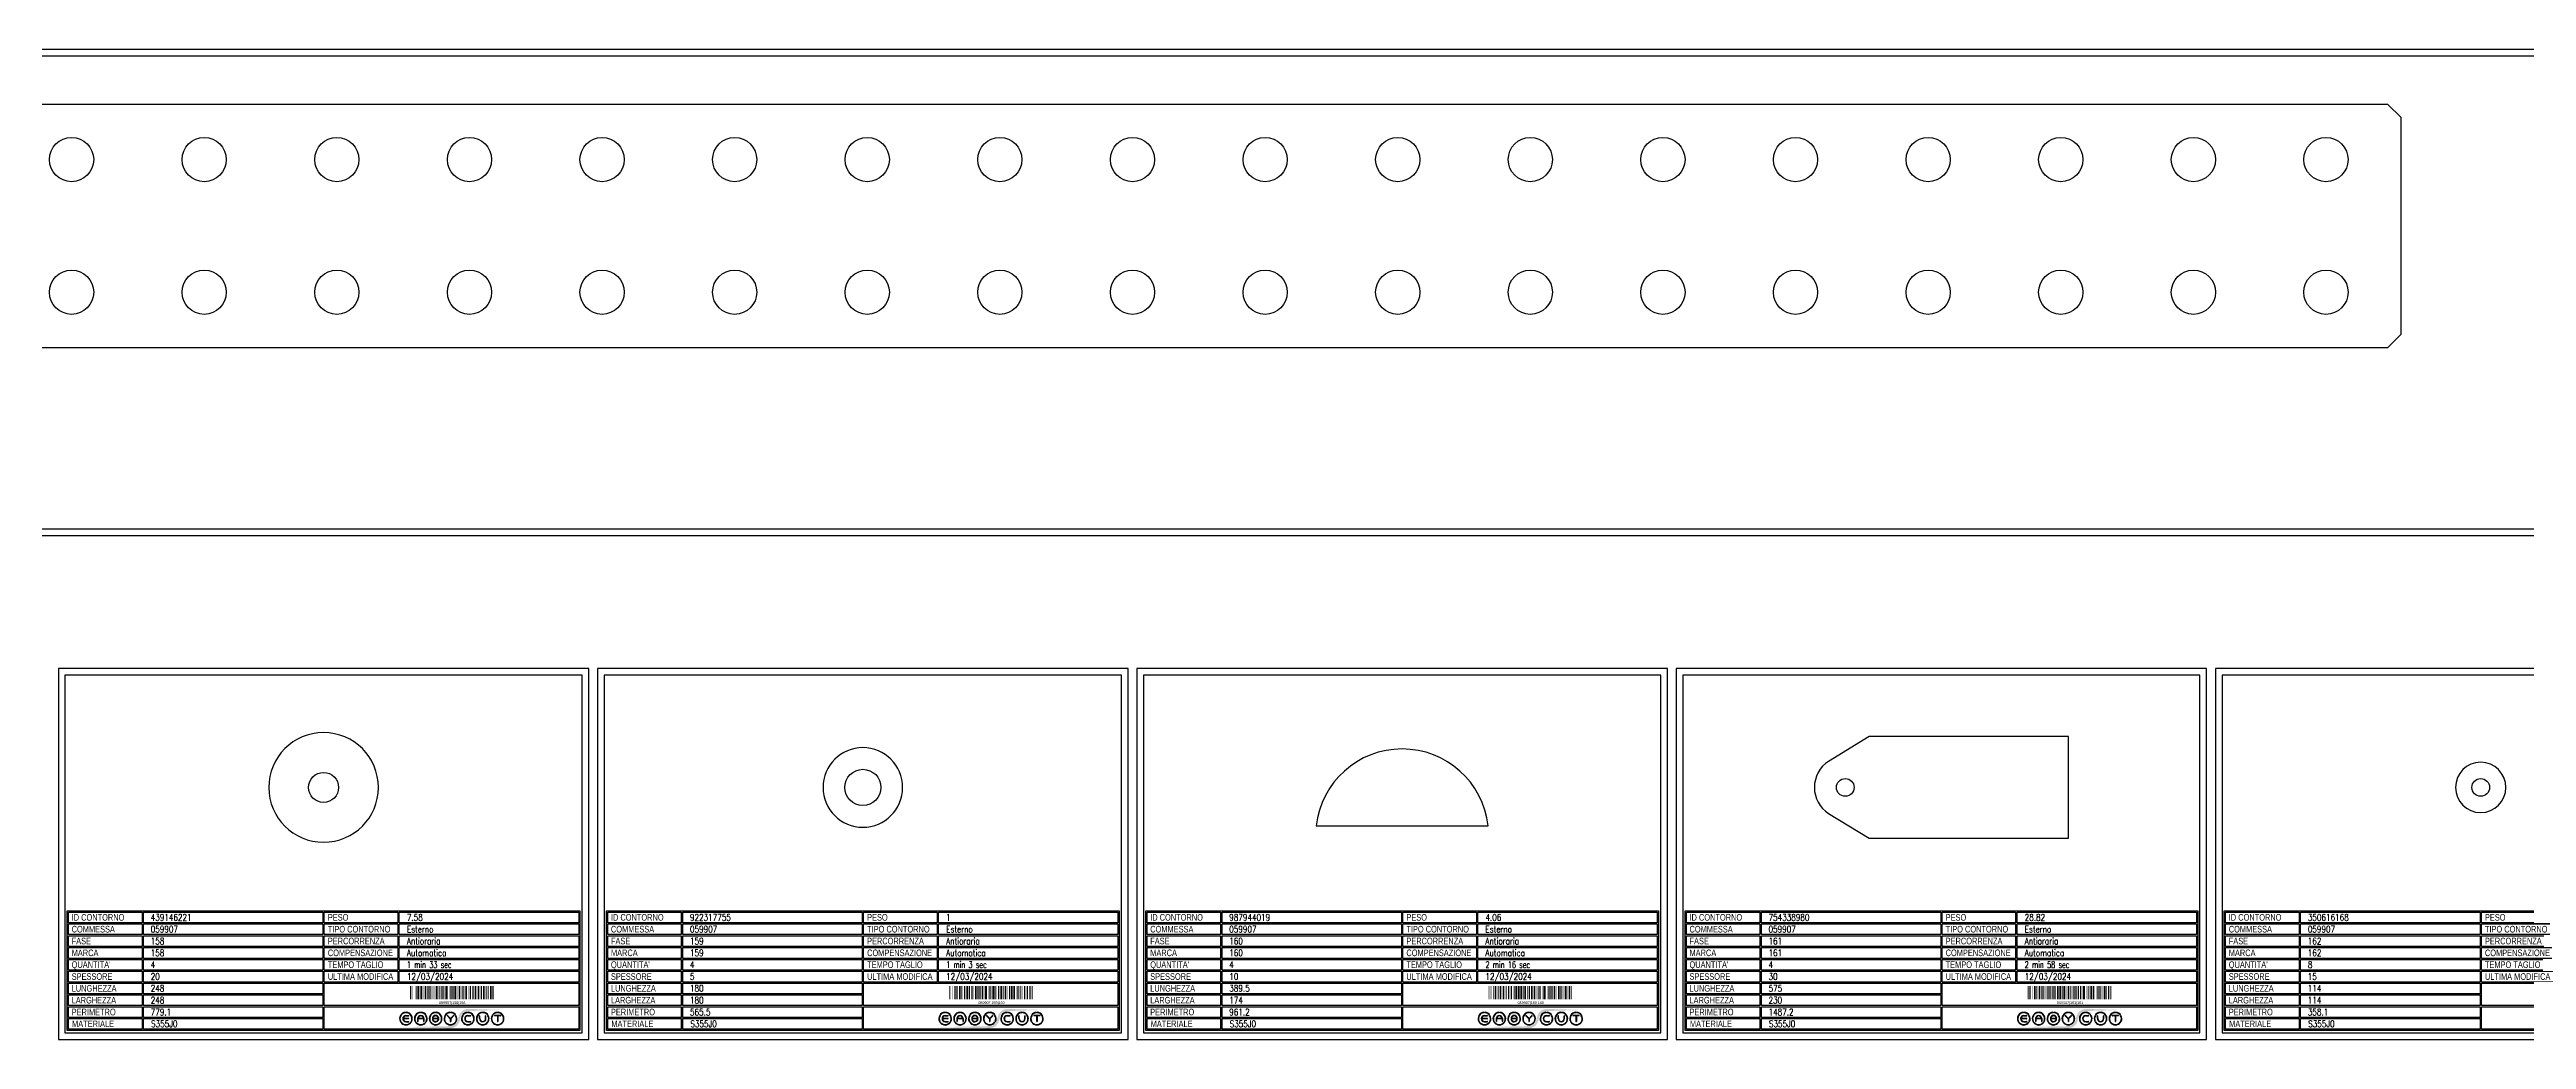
# Model space of a CAD drawing. Header units: millimetres. Extents: x 28039 to 145264, y 9873 to 40131.
# Drawn here: x 34119 to 39722, y 24993 to 27232 of the extents above; entities that cross this region are included whole.
import ezdxf
from ezdxf.enums import TextEntityAlignment as Align

# ---------------------------------------------------------------- set-up
doc = ezdxf.new("R2010")
doc.units = ezdxf.units.MM
doc.styles.add('EasyCutStyle', font='romans.shx', dxfattribs={"width": 0.8})
doc.styles.add('EasyCutStyle1', font='arial.ttf', dxfattribs={"width": 0.8})

# ---------------------------------------------------------------- blocks, each defined once
blk = doc.blocks.new('*U4')
at = {"color": 5}
blk.add_lwpolyline([(0, 0), (1200, 0), (1200, 839), (0, 839)], close=True, dxfattribs=at)
at = {"color": 7}
blk.add_lwpolyline([(15, 15), (1185, 15), (1185, 824), (15, 824)], close=True, dxfattribs=at)
at = {"color": 253}
blk.add_lwpolyline([(20, 291), (1180, 291), (1180, 20), (20, 20)], close=True, dxfattribs=at)
at = {"color": 2}
for points in [[(23, 288.1), (189.3, 288.1), (189.3, 263.7), (23, 263.7)], [(23, 288.1), (189.3, 288.1), (189.3, 263.7), (23, 263.7)], [(601.5, 288.1), (767.9, 288.1), (767.9, 263.7), (601.5, 263.7)], [(23, 261.4), (189.3, 261.4), (189.3, 237), (23, 237)], [(23, 234.6), (189.3, 234.6), (189.3, 210.2), (23, 210.2)], [(601.5, 261.4), (767.9, 261.4), (767.9, 237), (601.5, 237)], [(601.5, 234.6), (767.9, 234.6), (767.9, 210.2), (601.5, 210.2)], [(23, 207.9), (189.3, 207.9), (189.3, 183.4), (23, 183.4)], [(23, 181.1), (189.3, 181.1), (189.3, 156.7), (23, 156.7)], [(601.5, 207.9), (767.9, 207.9), (767.9, 183.4), (601.5, 183.4)], [(601.5, 181.1), (767.9, 181.1), (767.9, 156.7), (601.5, 156.7)], [(23, 154.3), (189.3, 154.3), (189.3, 129.9), (23, 129.9)], [(23, 127.6), (189.3, 127.6), (189.3, 103.1), (23, 103.1)], [(601.5, 154.3), (767.9, 154.3), (767.9, 129.9), (601.5, 129.9)], [(23, 100.8), (189.3, 100.8), (189.3, 76.4), (23, 76.4)], [(23, 74), (189.3, 74), (189.3, 49.6), (23, 49.6)], [(23, 47.3), (189.3, 47.3), (189.3, 22.9), (23, 22.9)]]:
    blk.add_lwpolyline(points, close=True, dxfattribs=at)
at = {"color": 1}
for points in [[(192.7, 288.1), (598.5, 288.1), (598.5, 263.7), (192.7, 263.7)], [(771.3, 288.1), (1177.2, 288.1), (1177.2, 263.7), (771.3, 263.7)], [(192.7, 261.4), (598.5, 261.4), (598.5, 237), (192.7, 237)], [(192.7, 234.6), (598.5, 234.6), (598.5, 210.2), (192.7, 210.2)], [(771.3, 261.4), (1177.2, 261.4), (1177.2, 237), (771.3, 237)], [(771.3, 234.6), (1177.2, 234.6), (1177.2, 210.2), (771.3, 210.2)], [(192.7, 207.9), (598.5, 207.9), (598.5, 183.4), (192.7, 183.4)], [(192.7, 181.1), (598.5, 181.1), (598.5, 156.7), (192.7, 156.7)], [(771.3, 207.9), (1177.2, 207.9), (1177.2, 183.4), (771.3, 183.4)], [(771.3, 181.1), (1177.2, 181.1), (1177.2, 156.7), (771.3, 156.7)], [(192.7, 154.3), (598.5, 154.3), (598.5, 129.9), (192.7, 129.9)], [(192.7, 127.6), (598.5, 127.6), (598.5, 103.1), (192.7, 103.1)], [(601.5, 127.6), (1177.2, 127.6), (1177.2, 76.4), (601.5, 76.4)], [(771.3, 154.3), (1177.2, 154.3), (1177.2, 129.9), (771.3, 129.9)], [(192.7, 100.8), (598.5, 100.8), (598.5, 76.4), (192.7, 76.4)], [(192.7, 74), (598.5, 74), (598.5, 49.6), (192.7, 49.6)], [(601.5, 74), (1177.2, 74), (1177.2, 22.9), (601.5, 22.9)], [(192.7, 47.3), (598.5, 47.3), (598.5, 22.9), (192.7, 22.9)]]:
    blk.add_lwpolyline(points, close=True, dxfattribs=at)
at = {"color": 161, "style": 'EasyCutStyle1', "width": 0.8}
for s, p in [('ID CONTORNO', (30.1, 268.6)), ('PESO', (609.6, 268.6)), ('COMMESSA', (30.1, 241.9)), ('FASE', (30.1, 215.1)), ('TIPO CONTORNO', (609.6, 241.9)), ('PERCORRENZA', (609.6, 215.1)), ("QUANTITA'", (30.1, 161.6)), ('MARCA', (30.1, 188.4)), ('TEMPO TAGLIO', (609.6, 161.6)), ('COMPENSAZIONE', (609.6, 188.4)), ('SPESSORE', (30.1, 134.8)), ('LUNGHEZZA', (30.1, 108.1)), ('ULTIMA MODIFICA', (609.6, 134.8)), ('LARGHEZZA', (30.1, 81.3)), ('PERIMETRO', (30.1, 54.5)), ('MATERIALE', (31, 27.8))]:
    blk.add_text(s, height=15, dxfattribs=at).set_placement(p)
at = {"style": 'EasyCutStyle'}
for tag, p, width in [('IDSHAPE', (208.9, 268.6), 0.8), ('WEIGTHSHAPE', (788.4, 268.6), 0.8), ('ORDERSHAPE', (208.9, 241.9), 0.8), ('PHASESHAPE', (208.9, 215.1), 0.8), ('TYPESHAPE', (788.4, 241.9), 0.8), ('JOUSHAPE', (788.4, 215.1), 0.8), ('QTASHAPE', (208.9, 161.6), 0.8), ('MKSHAPE', (208.9, 188.4), 0.8), ('TIMECUTSHAPE', (788.4, 161.6), 0.65), ('COMPSHAPE', (788.4, 188.4), 0.8), ('TKSHAPE', (208.9, 134.8), 0.8), ('LENGTHSHAPE', (208.9, 108.1), 0.8), ('LASTMODIFYSHAPE', (788.4, 134.8), 0.8), ('HEIGHTSHAPE', (208.9, 81.3), 0.8), ('PERIMETERSHAPE', (208.9, 54.5), 0.8), ('MATSHAPE', (209.8, 27.8), 0.8)]:
    blk.add_attdef(tag, p, '', height=15, dxfattribs=dict(at, width=width))
blk = doc.blocks.new('Logo')
h = blk.add_hatch(color=256)
h.set_gradient(color1=(255, 0, 0), color2=(255, 255, 0), tint=1)
h.paths.add_polyline_path([(20.5, 4.4, -0.339454), (37.1, 17.2), (118.6, 19.6), (37.1, 22, 0.339454), (15.8, 5.7), (13.2, -4.2, -0.339454), (-3.4, -16.9), (-118.2, -19.3), (-3.4, -21.7, 0.339454), (17.8, -5.4)])
for color, points in [(140, [(-115.9, -5.7, -1), (-116.7, -6.1, -0.520567), (-104.9, 14.3, -1), (-104.9, 13.5, 0.520567)]), (256, [(-97.3, 0.4), (-110, 0.4, -0.394366), (-103.7, 6.3), (-97.3, 6.3, 1), (-97.3, 7.2), (-103.7, 7.2, 1), (-103.7, -7.2), (-97.3, -7.2, 1), (-97.3, -6.3), (-103.7, -6.3, -0.394366), (-110, -0.4), (-97.3, -0.4, 1)]), (140, [(-91.4, -5.7, 1), (-90.6, -6.1, 0.520567), (-102.4, 14.3, 0.916853), (-102.6, 13.5, 0.043377), (-102.5, 13.5, -0.520567)]), (140, [(-82.3, -5.7, -1), (-83.1, -6.1, -0.520567), (-71.3, 14.3, -1), (-71.3, 13.5, 0.520567)]), (140, [(-57.8, -5.7, 1), (-57, -6.1, 0.520567), (-68.8, 14.3, 1), (-68.9, 13.5, -0.520567)]), (140, [(-48.7, -5.7, -1), (-49.5, -6.1, -0.520567), (-37.7, 14.3, -1), (-37.7, 13.5, 0.520567)]), (256, [(-31.2, -0.4, -0.486114), (-30.3, -1.5, -0.776377), (-42.6, -1.6, 1), (-43.4, -1.9, 0.776377), (-29.5, -1.7, 0.486114), (-31.2, 0.4), (-41.8, 0.4, -0.486114), (-42.6, 1.5, -0.776377), (-30.4, 1.6, 1), (-29.5, 1.9, 0.776377), (-43.5, 1.7, 0.486114), (-41.8, -0.4)]), (140, [(-24.2, -5.7, 1), (-23.4, -6.1, 0.520567), (-35.2, 14.3, 1), (-35.3, 13.5, -0.520567)]), (140, [(-15.1, -5.7, -1), (-15.9, -6.1, -0.520567), (-4.1, 14.3, -1), (-4.1, 13.5, 0.520567)]), (256, [(-9.3, 7.1, 1), (-10, 6.5), (-3.3, -0.2), (-3.3, -6.3, 1), (-2.4, -6.3), (-2.4, -0.2), (4.2, 6.5, 1), (3.6, 7.1), (-2.9, 0.6)]), (140, [(9.4, -5.7, 1), (10.2, -6.1, 0.520567), (-1.6, 14.3, 1), (-1.7, 13.5, -0.520567)]), (140, [(24.2, -5.7, -1), (23.4, -6.1, -0.520567), (35.2, 14.3, -1), (35.3, 13.5, 0.520567)]), (256, [(36.5, -7.2), (42.8, -7.2, 1), (42.8, -6.3), (36.5, -6.3, -1), (36.5, 6.3), (42.8, 6.3, 1), (42.8, 7.2), (36.5, 7.2, 1)]), (140, [(48.7, -5.7, 1), (49.5, -6.1, 0.520567), (37.7, 14.3, 1), (37.7, 13.5, -0.520567)]), (140, [(57.8, -5.7, -1), (57, -6.1, -0.520567), (68.8, 14.3, -1), (68.9, 13.5, 0.520567)]), (256, [(63.7, 0), (63.7, 6.3, 1), (62.9, 6.3), (62.9, 0, 1), (77.3, 0), (77.3, 6.3, 1), (76.4, 6.3), (76.4, 0, -1)]), (140, [(82.3, -5.7, 1), (83.1, -6.1, 0.520567), (71.3, 14.3, 1), (71.3, 13.5, -0.520567)]), (140, [(91.4, -5.7, -1), (90.6, -6.1, -0.520567), (102.4, 14.3, -1), (102.5, 13.5, 0.520567)]), (256, [(96.9, 7.2, 1), (96.9, 6.3), (103.2, 6.3), (103.2, -6.3, 1), (104.1, -6.3), (104.1, 6.3), (110.4, 6.3, 1), (110.4, 7.2)]), (140, [(115.9, -5.7, 1), (116.7, -6.1, 0.520567), (104.9, 14.3, 1), (104.9, 13.5, -0.520567)]), (140, [(-91.9, -8.3, 1), (-92.6, -7.8, -0.520567), (-114.8, -7.8, 1), (-115.5, -8.3, 0.520567)]), (140, [(-58.3, -8.3, 1), (-59, -7.8, -0.520567), (-81.2, -7.8, 1), (-81.9, -8.3, 0.520567)]), (140, [(-24.7, -8.3, 1), (-25.4, -7.8, -0.520567), (-47.6, -7.8, 1), (-48.3, -8.3, 0.520567)]), (140, [(8.9, -8.3, 1), (8.2, -7.8, -0.520567), (-14, -7.8, 1), (-14.7, -8.3, 0.520567)]), (140, [(48.3, -8.3, 1), (47.6, -7.8, -0.520567), (25.4, -7.8, 1), (24.7, -8.3, 0.520567)]), (140, [(81.9, -8.3, 1), (81.2, -7.8, -0.520567), (59, -7.8, 1), (58.3, -8.3, 0.520567)]), (140, [(115.5, -8.3, 1), (114.8, -7.8, -0.520567), (92.6, -7.8, 1), (91.9, -8.3, 0.520567)])]:
    blk.add_hatch(color=color).paths.add_polyline_path(points)
h = blk.add_hatch(color=256)
h.paths.add_polyline_path([(-63.7, -0.4), (-63.7, -6.3, 1), (-62.9, -6.3), (-62.9, 0, 1), (-77.3, 0), (-77.3, -6.3, 1), (-76.4, -6.3), (-76.4, -0.4)])
h.paths.add_polyline_path([(-76.4, 0.4, -0.933992), (-63.8, 0.4)], flags=16)
for p, q in [((-97.3, 0.4), (-110, 0.4)), ((-103.7, 7.2), (-97.3, 7.2)), ((-103.7, 6.3), (-97.3, 6.3)), ((-77.3, 0), (-77.3, -6.3)), ((-63.8, 0.4), (-76.4, 0.4)), ((-62.9, 0), (-62.9, -6.3)), ((-31.2, 0.4), (-41.8, 0.4)), ((-3.3, -0.2), (-10, 6.5)), ((-2.9, 0.6), (-9.3, 7.1)), ((-2.9, 0.6), (3.6, 7.1)), ((-2.4, -0.2), (4.2, 6.5)), ((36.5, 7.2), (42.8, 7.2)), ((36.5, 6.3), (42.8, 6.3)), ((62.9, 0), (62.9, 6.3)), ((63.7, 0), (63.7, 6.3)), ((76.4, 0), (76.4, 6.3)), ((77.3, 0), (77.3, 6.3)), ((110.4, 7.2), (96.9, 7.2)), ((103.2, 6.3), (96.9, 6.3)), ((103.2, 6.3), (103.2, -6.3)), ((104.1, 6.3), (104.1, -6.3)), ((110.4, 6.3), (104.1, 6.3)), ((-97.3, -0.4), (-110, -0.4)), ((-103.7, -6.3), (-97.3, -6.3)), ((-103.7, -7.2), (-97.3, -7.2)), ((-76.4, -0.4), (-76.4, -6.3)), ((-63.7, -0.4), (-76.4, -0.4)), ((-63.7, -0.4), (-63.7, -6.3)), ((-31.2, -0.4), (-41.8, -0.4)), ((-3.3, -0.2), (-3.3, -6.3)), ((-2.4, -0.2), (-2.4, -6.3)), ((36.5, -6.3), (42.8, -6.3)), ((36.5, -7.2), (42.8, -7.2))]:
    blk.add_line(p, q)
at = {"color": 140}
for centre, radius, start, end in [((-103.7, 0), 14.4, 95, 205), ((-103.7, 0), 13.5, 95, 205), ((-104.9, 13.9), 0.432, 275, 95), ((-102.5, 13.9), 0.432, 85, 265), ((-103.7, 0), 13.5, 335, 85), ((-103.7, 0), 14.4, 335, 85), ((-70.1, 0), 14.4, 95, 205), ((-70.1, 0), 13.5, 95, 205), ((-71.3, 13.9), 0.432, 275, 95), ((-68.9, 13.9), 0.432, 85, 265), ((-70.1, 0), 13.5, 335, 85), ((-70.1, 0), 14.4, 335, 85), ((-36.5, 0), 14.4, 95, 205), ((-36.5, 0), 13.5, 95, 205), ((-37.7, 13.9), 0.432, 275, 95), ((-35.3, 13.9), 0.432, 85, 265), ((-36.5, 0), 13.5, 335, 85), ((-36.5, 0), 14.4, 335, 85), ((-2.9, 0), 14.4, 95, 205), ((-2.9, 0), 13.5, 95, 205), ((-4.1, 13.9), 0.432, 275, 95), ((-1.7, 13.9), 0.432, 85, 265), ((-2.9, 0), 13.5, 335, 85), ((-2.9, 0), 14.4, 335, 85), ((36.5, 0), 14.4, 95, 205), ((36.5, 0), 13.5, 95, 205), ((35.3, 13.9), 0.432, 275, 95), ((37.7, 13.9), 0.432, 85, 265), ((36.5, 0), 14.4, 335, 85), ((36.5, 0), 13.5, 335, 85), ((70.1, 0), 14.4, 95, 205), ((70.1, 0), 13.5, 95, 205), ((68.9, 13.9), 0.432, 275, 95), ((71.3, 13.9), 0.432, 85, 265), ((70.1, 0), 14.4, 335, 85), ((70.1, 0), 13.5, 335, 85), ((103.7, 0), 14.4, 95, 205), ((103.7, 0), 13.5, 95, 205), ((102.5, 13.9), 0.432, 275, 95), ((104.9, 13.9), 0.432, 85, 265), ((103.7, 0), 14.4, 335, 85), ((103.7, 0), 13.5, 335, 85), ((-116.3, -5.9), 0.432, 205, 25), ((-115.1, -8), 0.432, 35, 215), ((-103.7, 0), 14.4, 215, 325), ((-103.7, 0), 13.5, 215, 325), ((-92.2, -8), 0.432, 325, 145), ((-91, -5.9), 0.432, 155, 335), ((-82.7, -5.9), 0.432, 205, 25), ((-81.5, -8), 0.432, 35, 215), ((-70.1, 0), 14.4, 215, 325), ((-70.1, 0), 13.5, 215, 325), ((-58.6, -8), 0.432, 325, 145), ((-57.4, -5.9), 0.432, 155, 335), ((-49.1, -5.9), 0.432, 205, 25), ((-47.9, -8), 0.432, 35, 215), ((-36.5, 0), 14.4, 215, 325), ((-36.5, 0), 13.5, 215, 325), ((-25, -8), 0.432, 325, 145), ((-23.8, -5.9), 0.432, 155, 335), ((-15.5, -5.9), 0.432, 205, 25), ((-14.3, -8), 0.432, 35, 215), ((-2.9, 0), 14.4, 215, 325), ((-2.9, 0), 13.5, 215, 325), ((8.6, -8), 0.432, 325, 145), ((9.8, -5.9), 0.432, 155, 335), ((23.8, -5.9), 0.432, 205, 25), ((25, -8), 0.432, 35, 215), ((36.5, 0), 14.4, 215, 325), ((36.5, 0), 13.5, 215, 325), ((47.9, -8), 0.432, 325, 145), ((49.1, -5.9), 0.432, 155, 335), ((57.4, -5.9), 0.432, 205, 25), ((58.6, -8), 0.432, 35, 215), ((70.1, 0), 14.4, 215, 325), ((70.1, 0), 13.5, 215, 325), ((81.5, -8), 0.432, 325, 145), ((82.7, -5.9), 0.432, 155, 335), ((91, -5.9), 0.432, 205, 25), ((92.2, -8), 0.432, 35, 215), ((103.7, 0), 14.4, 215, 325), ((103.7, 0), 13.5, 215, 325), ((115.1, -8), 0.432, 325, 145), ((116.3, -5.9), 0.432, 155, 335)]:
    blk.add_arc(centre, radius, start, end, dxfattribs=at)
for centre, radius, start, end in [((-103.7, 0), 7.2, 90, 270), ((-103.7, 0), 6.34, 90, 176.0904), ((-97.3, 6.8), 0.432, 270, 90), ((-97.3, 0), 0.432, 270, 90), ((-70.1, 0), 7.2, 0, 180), ((-70.1, 0), 6.34, 3.9096, 176.0904), ((-36.5, 0), 7.2, 15, 166.2998), ((-41.8, 1.3), 1.73, 166.2998, 270), ((-41.8, 1.3), 0.864, 166.2998, 270), ((-36.5, 0), 6.34, 15, 166.2998), ((-31.2, -1.3), 1.73, 346.2998, 90), ((-29.9, 1.8), 0.432, 195, 15), ((-9.6, 6.8), 0.432, 45, 225), ((3.9, 6.8), 0.432, 315, 135), ((36.5, 0), 7.2, 90, 270), ((36.5, 0), 6.34, 90, 270), ((42.8, 6.8), 0.432, 270, 90), ((63.3, 6.3), 0.432, 0, 180), ((70.1, 0), 7.2, 180, 0), ((70.1, 0), 6.34, 180, 0), ((76.8, 6.3), 0.432, 0, 180), ((96.9, 6.8), 0.432, 90, 270), ((110.4, 6.8), 0.432, 270, 90), ((-103.7, 0), 6.34, 183.9096, 270), ((-97.3, -6.8), 0.432, 270, 90), ((-76.8, -6.3), 0.432, 180, 0), ((-63.3, -6.3), 0.432, 180, 0), ((-43, -1.8), 0.432, 15, 195), ((-36.5, 0), 7.2, 195, 346.2998), ((-36.5, 0), 6.34, 195, 346.2998), ((-31.2, -1.3), 0.864, 346.2998, 90), ((-2.9, -6.3), 0.432, 180, 0), ((42.8, -6.8), 0.432, 270, 90), ((103.7, -6.3), 0.432, 180, 0)]:
    blk.add_arc(centre, radius, start, end)
blk = doc.blocks.new('BARCODE128_439146221', base_point=(35028.8, 25073.4))
at = {"linetype": 'Continuous'}
for points, const_width in [([(35029.8, 25073.4), (35029.8, 25103.4)], 2), ([(35032.3, 25073.4), (35032.3, 25103.4)], 1), ([(35035.3, 25073.4), (35035.3, 25103.4)], 1), ([(35040.3, 25073.4), (35040.3, 25103.4)], 1), ([(35044.3, 25073.4), (35044.3, 25103.4)], 3), ([(35047.8, 25073.4), (35047.8, 25103.4)], 2), ([(35051.8, 25073.4), (35051.8, 25103.4)], 2), ([(35055.3, 25073.4), (35055.3, 25103.4)], 3), ([(35059.3, 25073.4), (35059.3, 25103.4)], 1), ([(35063.3, 25073.4), (35063.3, 25103.4)], 3), ([(35067.3, 25073.4), (35067.3, 25103.4)], 1), ([(35069.8, 25073.4), (35069.8, 25103.4)], 2), ([(35074.3, 25073.4), (35074.3, 25103.4)], 3), ([(35078.3, 25073.4), (35078.3, 25103.4)], 1), ([(35080.8, 25073.4), (35080.8, 25103.4)], 2), ([(35084.3, 25073.4), (35084.3, 25103.4)], 1), ([(35088.3, 25073.4), (35088.3, 25103.4)], 3), ([(35091.8, 25073.4), (35091.8, 25103.4)], 2), ([(35096.3, 25073.4), (35096.3, 25103.4)], 3), ([(35099.8, 25073.4), (35099.8, 25103.4)], 2), ([(35103.3, 25073.4), (35103.3, 25103.4)], 3), ([(35106.3, 25073.4), (35106.3, 25103.4)], 1), ([(35108.3, 25073.4), (35108.3, 25103.4)], 1), ([(35111.8, 25073.4), (35111.8, 25103.4)], 4), ([(35117.3, 25073.4), (35117.3, 25103.4)], 1), ([(35121.3, 25073.4), (35121.3, 25103.4)], 3), ([(35125.8, 25073.4), (35125.8, 25103.4)], 2), ([(35128.8, 25073.4), (35128.8, 25103.4)], 2), ([(35132.3, 25073.4), (35132.3, 25103.4)], 3), ([(35136.3, 25073.4), (35136.3, 25103.4)], 1), ([(35140.3, 25073.4), (35140.3, 25103.4)], 3), ([(35143.3, 25073.4), (35143.3, 25103.4)], 1), ([(35146.8, 25073.4), (35146.8, 25103.4)], 2), ([(35150.3, 25073.4), (35150.3, 25103.4)], 1), ([(35152.3, 25073.4), (35152.3, 25103.4)], 1), ([(35155.8, 25073.4), (35155.8, 25103.4)], 4), ([(35161.3, 25073.4), (35161.3, 25103.4)], 1), ([(35165.3, 25073.4), (35165.3, 25103.4)], 3), ([(35169.8, 25073.4), (35169.8, 25103.4)], 2), ([(35172.8, 25073.4), (35172.8, 25103.4)], 2), ([(35176.3, 25073.4), (35176.3, 25103.4)], 3), ([(35180.3, 25073.4), (35180.3, 25103.4)], 1), ([(35184.3, 25073.4), (35184.3, 25103.4)], 3), ([(35187.3, 25073.4), (35187.3, 25103.4)], 1), ([(35190.8, 25073.4), (35190.8, 25103.4)], 2), ([(35195.8, 25073.4), (35195.8, 25103.4)], 4), ([(35200.3, 25073.4), (35200.3, 25103.4)], 1), ([(35202.3, 25073.4), (35202.3, 25103.4)], 1), ([(35205.8, 25073.4), (35205.8, 25103.4)], 2), ([(35211.3, 25073.4), (35211.3, 25103.4)], 3), ([(35214.3, 25073.4), (35214.3, 25103.4)], 1), ([(35216.8, 25073.4), (35216.8, 25103.4)], 2)]:
    blk.add_lwpolyline(points, dxfattribs=dict(at, const_width=const_width))
blk.add_text('059907|158|158', height=6).set_placement((35124.3, 25062.9), align=Align.CENTER)
blk = doc.blocks.new('BARCODE128_922317755', base_point=(36248.8, 25073.4))
at = {"linetype": 'Continuous'}
for points, const_width in [([(36249.8, 25073.4), (36249.8, 25103.4)], 2), ([(36252.3, 25073.4), (36252.3, 25103.4)], 1), ([(36255.3, 25073.4), (36255.3, 25103.4)], 1), ([(36260.3, 25073.4), (36260.3, 25103.4)], 1), ([(36264.3, 25073.4), (36264.3, 25103.4)], 3), ([(36267.8, 25073.4), (36267.8, 25103.4)], 2), ([(36271.8, 25073.4), (36271.8, 25103.4)], 2), ([(36275.3, 25073.4), (36275.3, 25103.4)], 3), ([(36279.3, 25073.4), (36279.3, 25103.4)], 1), ([(36283.3, 25073.4), (36283.3, 25103.4)], 3), ([(36287.3, 25073.4), (36287.3, 25103.4)], 1), ([(36289.8, 25073.4), (36289.8, 25103.4)], 2), ([(36294.3, 25073.4), (36294.3, 25103.4)], 3), ([(36298.3, 25073.4), (36298.3, 25103.4)], 1), ([(36300.8, 25073.4), (36300.8, 25103.4)], 2), ([(36304.3, 25073.4), (36304.3, 25103.4)], 1), ([(36308.3, 25073.4), (36308.3, 25103.4)], 3), ([(36311.8, 25073.4), (36311.8, 25103.4)], 2), ([(36316.3, 25073.4), (36316.3, 25103.4)], 3), ([(36319.8, 25073.4), (36319.8, 25103.4)], 2), ([(36323.3, 25073.4), (36323.3, 25103.4)], 3), ([(36326.3, 25073.4), (36326.3, 25103.4)], 1), ([(36328.3, 25073.4), (36328.3, 25103.4)], 1), ([(36331.8, 25073.4), (36331.8, 25103.4)], 4), ([(36337.3, 25073.4), (36337.3, 25103.4)], 1), ([(36341.3, 25073.4), (36341.3, 25103.4)], 3), ([(36345.8, 25073.4), (36345.8, 25103.4)], 2), ([(36348.8, 25073.4), (36348.8, 25103.4)], 2), ([(36352.3, 25073.4), (36352.3, 25103.4)], 3), ([(36356.3, 25073.4), (36356.3, 25103.4)], 1), ([(36360.3, 25073.4), (36360.3, 25103.4)], 3), ([(36364.3, 25073.4), (36364.3, 25103.4)], 1), ([(36366.8, 25073.4), (36366.8, 25103.4)], 2), ([(36370.3, 25073.4), (36370.3, 25103.4)], 1), ([(36372.3, 25073.4), (36372.3, 25103.4)], 1), ([(36375.8, 25073.4), (36375.8, 25103.4)], 4), ([(36381.3, 25073.4), (36381.3, 25103.4)], 1), ([(36385.3, 25073.4), (36385.3, 25103.4)], 3), ([(36389.8, 25073.4), (36389.8, 25103.4)], 2), ([(36392.8, 25073.4), (36392.8, 25103.4)], 2), ([(36396.3, 25073.4), (36396.3, 25103.4)], 3), ([(36400.3, 25073.4), (36400.3, 25103.4)], 1), ([(36404.3, 25073.4), (36404.3, 25103.4)], 3), ([(36408.3, 25073.4), (36408.3, 25103.4)], 1), ([(36410.8, 25073.4), (36410.8, 25103.4)], 2), ([(36414.3, 25073.4), (36414.3, 25103.4)], 1), ([(36418.8, 25073.4), (36418.8, 25103.4)], 2), ([(36422.3, 25073.4), (36422.3, 25103.4)], 1), ([(36425.8, 25073.4), (36425.8, 25103.4)], 2), ([(36431.3, 25073.4), (36431.3, 25103.4)], 3), ([(36434.3, 25073.4), (36434.3, 25103.4)], 1), ([(36436.8, 25073.4), (36436.8, 25103.4)], 2)]:
    blk.add_lwpolyline(points, dxfattribs=dict(at, const_width=const_width))
blk.add_text('059907|159|159', height=6).set_placement((36344.3, 25062.9), align=Align.CENTER)
blk = doc.blocks.new('BARCODE128_987944019', base_point=(37468.8, 25073.4))
at = {"linetype": 'Continuous'}
for points, const_width in [([(37469.8, 25073.4), (37469.8, 25103.4)], 2), ([(37472.3, 25073.4), (37472.3, 25103.4)], 1), ([(37475.3, 25073.4), (37475.3, 25103.4)], 1), ([(37480.3, 25073.4), (37480.3, 25103.4)], 1), ([(37484.3, 25073.4), (37484.3, 25103.4)], 3), ([(37487.8, 25073.4), (37487.8, 25103.4)], 2), ([(37491.8, 25073.4), (37491.8, 25103.4)], 2), ([(37495.3, 25073.4), (37495.3, 25103.4)], 3), ([(37499.3, 25073.4), (37499.3, 25103.4)], 1), ([(37503.3, 25073.4), (37503.3, 25103.4)], 3), ([(37507.3, 25073.4), (37507.3, 25103.4)], 1), ([(37509.8, 25073.4), (37509.8, 25103.4)], 2), ([(37514.3, 25073.4), (37514.3, 25103.4)], 3), ([(37518.3, 25073.4), (37518.3, 25103.4)], 1), ([(37520.8, 25073.4), (37520.8, 25103.4)], 2), ([(37524.3, 25073.4), (37524.3, 25103.4)], 1), ([(37528.3, 25073.4), (37528.3, 25103.4)], 3), ([(37531.8, 25073.4), (37531.8, 25103.4)], 2), ([(37536.3, 25073.4), (37536.3, 25103.4)], 3), ([(37539.8, 25073.4), (37539.8, 25103.4)], 2), ([(37543.3, 25073.4), (37543.3, 25103.4)], 3), ([(37546.3, 25073.4), (37546.3, 25103.4)], 1), ([(37548.3, 25073.4), (37548.3, 25103.4)], 1), ([(37551.8, 25073.4), (37551.8, 25103.4)], 4), ([(37557.3, 25073.4), (37557.3, 25103.4)], 1), ([(37561.3, 25073.4), (37561.3, 25103.4)], 3), ([(37565.8, 25073.4), (37565.8, 25103.4)], 2), ([(37568.8, 25073.4), (37568.8, 25103.4)], 2), ([(37573.3, 25073.4), (37573.3, 25103.4)], 3), ([(37576.3, 25073.4), (37576.3, 25103.4)], 1), ([(37579.3, 25073.4), (37579.3, 25103.4)], 1), ([(37583.3, 25073.4), (37583.3, 25103.4)], 3), ([(37586.8, 25073.4), (37586.8, 25103.4)], 2), ([(37590.3, 25073.4), (37590.3, 25103.4)], 1), ([(37592.3, 25073.4), (37592.3, 25103.4)], 1), ([(37595.8, 25073.4), (37595.8, 25103.4)], 4), ([(37601.3, 25073.4), (37601.3, 25103.4)], 1), ([(37605.3, 25073.4), (37605.3, 25103.4)], 3), ([(37609.8, 25073.4), (37609.8, 25103.4)], 2), ([(37612.8, 25073.4), (37612.8, 25103.4)], 2), ([(37617.3, 25073.4), (37617.3, 25103.4)], 3), ([(37620.3, 25073.4), (37620.3, 25103.4)], 1), ([(37623.3, 25073.4), (37623.3, 25103.4)], 1), ([(37627.3, 25073.4), (37627.3, 25103.4)], 3), ([(37630.8, 25073.4), (37630.8, 25103.4)], 2), ([(37634.8, 25073.4), (37634.8, 25103.4)], 2), ([(37638.3, 25073.4), (37638.3, 25103.4)], 1), ([(37642.3, 25073.4), (37642.3, 25103.4)], 3), ([(37645.8, 25073.4), (37645.8, 25103.4)], 2), ([(37651.3, 25073.4), (37651.3, 25103.4)], 3), ([(37654.3, 25073.4), (37654.3, 25103.4)], 1), ([(37656.8, 25073.4), (37656.8, 25103.4)], 2)]:
    blk.add_lwpolyline(points, dxfattribs=dict(at, const_width=const_width))
blk.add_text('059907|160|160', height=6).set_placement((37564.3, 25062.9), align=Align.CENTER)
blk = doc.blocks.new('BARCODE128_754338980', base_point=(38688.8, 25073.4))
at = {"linetype": 'Continuous'}
for points, const_width in [([(38689.8, 25073.4), (38689.8, 25103.4)], 2), ([(38692.3, 25073.4), (38692.3, 25103.4)], 1), ([(38695.3, 25073.4), (38695.3, 25103.4)], 1), ([(38700.3, 25073.4), (38700.3, 25103.4)], 1), ([(38704.3, 25073.4), (38704.3, 25103.4)], 3), ([(38707.8, 25073.4), (38707.8, 25103.4)], 2), ([(38711.8, 25073.4), (38711.8, 25103.4)], 2), ([(38715.3, 25073.4), (38715.3, 25103.4)], 3), ([(38719.3, 25073.4), (38719.3, 25103.4)], 1), ([(38723.3, 25073.4), (38723.3, 25103.4)], 3), ([(38727.3, 25073.4), (38727.3, 25103.4)], 1), ([(38729.8, 25073.4), (38729.8, 25103.4)], 2), ([(38734.3, 25073.4), (38734.3, 25103.4)], 3), ([(38738.3, 25073.4), (38738.3, 25103.4)], 1), ([(38740.8, 25073.4), (38740.8, 25103.4)], 2), ([(38744.3, 25073.4), (38744.3, 25103.4)], 1), ([(38748.3, 25073.4), (38748.3, 25103.4)], 3), ([(38751.8, 25073.4), (38751.8, 25103.4)], 2), ([(38756.3, 25073.4), (38756.3, 25103.4)], 3), ([(38759.8, 25073.4), (38759.8, 25103.4)], 2), ([(38763.3, 25073.4), (38763.3, 25103.4)], 3), ([(38766.3, 25073.4), (38766.3, 25103.4)], 1), ([(38768.3, 25073.4), (38768.3, 25103.4)], 1), ([(38771.8, 25073.4), (38771.8, 25103.4)], 4), ([(38777.3, 25073.4), (38777.3, 25103.4)], 1), ([(38781.3, 25073.4), (38781.3, 25103.4)], 3), ([(38785.8, 25073.4), (38785.8, 25103.4)], 2), ([(38788.8, 25073.4), (38788.8, 25103.4)], 2), ([(38793.3, 25073.4), (38793.3, 25103.4)], 3), ([(38796.3, 25073.4), (38796.3, 25103.4)], 1), ([(38799.3, 25073.4), (38799.3, 25103.4)], 1), ([(38803.3, 25073.4), (38803.3, 25103.4)], 3), ([(38807.8, 25073.4), (38807.8, 25103.4)], 2), ([(38810.3, 25073.4), (38810.3, 25103.4)], 1), ([(38812.3, 25073.4), (38812.3, 25103.4)], 1), ([(38815.8, 25073.4), (38815.8, 25103.4)], 4), ([(38821.3, 25073.4), (38821.3, 25103.4)], 1), ([(38825.3, 25073.4), (38825.3, 25103.4)], 3), ([(38829.8, 25073.4), (38829.8, 25103.4)], 2), ([(38832.8, 25073.4), (38832.8, 25103.4)], 2), ([(38837.3, 25073.4), (38837.3, 25103.4)], 3), ([(38840.3, 25073.4), (38840.3, 25103.4)], 1), ([(38843.3, 25073.4), (38843.3, 25103.4)], 1), ([(38847.3, 25073.4), (38847.3, 25103.4)], 3), ([(38851.8, 25073.4), (38851.8, 25103.4)], 2), ([(38854.3, 25073.4), (38854.3, 25103.4)], 1), ([(38858.8, 25073.4), (38858.8, 25103.4)], 2), ([(38862.3, 25073.4), (38862.3, 25103.4)], 3), ([(38865.8, 25073.4), (38865.8, 25103.4)], 2), ([(38871.3, 25073.4), (38871.3, 25103.4)], 3), ([(38874.3, 25073.4), (38874.3, 25103.4)], 1), ([(38876.8, 25073.4), (38876.8, 25103.4)], 2)]:
    blk.add_lwpolyline(points, dxfattribs=dict(at, const_width=const_width))
blk.add_text('059907|161|161', height=6).set_placement((38784.3, 25062.9), align=Align.CENTER)
blk = doc.blocks.new('*U458')
at = {"color": 5}
blk.add_lwpolyline([(0, 0), (7000, 0), (7000, 1099), (0, 1099)], close=True, dxfattribs=at)
at = {"color": 7}
blk.add_lwpolyline([(15, 15), (6985, 15), (6985, 1084), (15, 1084)], close=True, dxfattribs=at)
at = {"style": 'EasyCutStyle'}
for tag, p, width in [('IDSHAPE', (208.9, 268.6), 0.8), ('WEIGTHSHAPE', (788.4, 268.6), 0.8), ('ORDERSHAPE', (208.9, 241.9), 0.8), ('PHASESHAPE', (208.9, 215.1), 0.8), ('TYPESHAPE', (788.4, 241.9), 0.8), ('JOUSHAPE', (788.4, 215.1), 0.8), ('QTASHAPE', (208.9, 161.6), 0.8), ('MKSHAPE', (208.9, 188.4), 0.8), ('TIMECUTSHAPE', (788.4, 161.6), 0.65), ('COMPSHAPE', (788.4, 188.4), 0.8), ('TKSHAPE', (208.9, 134.8), 0.8), ('LENGTHSHAPE', (208.9, 108.1), 0.8), ('LASTMODIFYSHAPE', (788.4, 134.8), 0.8), ('HEIGHTSHAPE', (208.9, 81.3), 0.8), ('PERIMETERSHAPE', (208.9, 54.5), 0.8), ('MATSHAPE', (209.8, 27.8), 0.8)]:
    blk.add_attdef(tag, p, '', height=15, dxfattribs=dict(at, width=width))

msp = doc.modelspace()

# ---------------------------------------------------------------- linework, layer by layer
at = {"color": 2}
msp.add_lwpolyline([(33398.8, 26588.4), (33428.8, 26558.4), (39408.8, 26558.4), (39438.8, 26588.4), (39438.8, 27078.4), (39408.8, 27108.4), (33428.8, 27108.4), (33398.8, 27078.4)], close=True, dxfattribs=at)
at = {"color": 2, "elevation": 0}
for points in [[(34614.8, 25563.4, 1), (34862.8, 25563.4, 1)], [(38143.7, 25504.4), (38235.3, 25448.4), (38686.3, 25448.4), (38686.3, 25678.4), (38235.3, 25678.4), (38143.7, 25622.4, 0.547766)], [(35868.8, 25563.4, 1), (36048.8, 25563.4, 1)], [(36984.1, 25476.4), (37373.6, 25476.4, 0.893344)], [(39561.8, 25563.4, 1), (39675.8, 25563.4, 1)]]:
    msp.add_lwpolyline(points, format="xyb", close=True, dxfattribs=at)
at = {"color": 4}
for centre, radius in [((34168.8, 26983.4), 50), ((34468.8, 26983.4), 50), ((34768.8, 26983.4), 50), ((35068.8, 26983.4), 50), ((35368.8, 26983.4), 50), ((35668.8, 26983.4), 50), ((35968.8, 26983.4), 50), ((36268.8, 26983.4), 50), ((36568.8, 26983.4), 50), ((36868.8, 26983.4), 50), ((37168.8, 26983.4), 50), ((37468.8, 26983.4), 50), ((37768.8, 26983.4), 50), ((38068.8, 26983.4), 50), ((38368.8, 26983.4), 50), ((38668.8, 26983.4), 50), ((38968.8, 26983.4), 50), ((39268.8, 26983.4), 50), ((34168.8, 26683.4), 50), ((34468.8, 26683.4), 50), ((34768.8, 26683.4), 50), ((35068.8, 26683.4), 50), ((35368.8, 26683.4), 50), ((35668.8, 26683.4), 50), ((35968.8, 26683.4), 50), ((36268.8, 26683.4), 50), ((36568.8, 26683.4), 50), ((36868.8, 26683.4), 50), ((37168.8, 26683.4), 50), ((37468.8, 26683.4), 50), ((37768.8, 26683.4), 50), ((38068.8, 26683.4), 50), ((38368.8, 26683.4), 50), ((38668.8, 26683.4), 50), ((38968.8, 26683.4), 50), ((39268.8, 26683.4), 50), ((34738.8, 25563.4, 0), 34), ((35958.8, 25563.4, 0), 41), ((38181.3, 25563.4, 0), 20), ((39618.8, 25563.4, 0), 20)]:
    msp.add_circle(centre, radius, dxfattribs=at)

# ---------------------------------------------------------------- block references
for name, p in [('*U458', (32918.8, 26133.4)), ('BARCODE128_439146221', (34934.3, 25083.9)), ('BARCODE128_922317755', (36154.3, 25083.9)), ('BARCODE128_987944019', (37374.3, 25083.9)), ('BARCODE128_754338980', (38594.3, 25083.9)), ('Logo', (35028.8, 25040.4)), ('Logo', (36248.8, 25040.4)), ('Logo', (37468.8, 25040.4)), ('Logo', (38688.8, 25040.4))]:
    msp.add_blockref(name, p)
for p, values in [((34138.8, 24993.4), {'IDSHAPE': '439146221', 'ORDERSHAPE': '059907', 'PHASESHAPE': '158', 'MKSHAPE': '158', 'TKSHAPE': '20', 'LENGTHSHAPE': '248', 'HEIGHTSHAPE': '248', 'MATSHAPE': 'S355J0', 'LASTMODIFYSHAPE': '12/03/2024', 'PERIMETERSHAPE': '779.1', 'WEIGTHSHAPE': '7.58', 'TYPESHAPE': 'Esterno', 'JOUSHAPE': 'Antioraria', 'COMPSHAPE': 'Automatica', 'TIMECUTSHAPE': '1 min 33 sec', 'QTASHAPE': '4'}), ((35358.8, 24993.4), {'IDSHAPE': '922317755', 'ORDERSHAPE': '059907', 'PHASESHAPE': '159', 'MKSHAPE': '159', 'TKSHAPE': '5', 'LENGTHSHAPE': '180', 'HEIGHTSHAPE': '180', 'MATSHAPE': 'S355J0', 'LASTMODIFYSHAPE': '12/03/2024', 'PERIMETERSHAPE': '565.5', 'WEIGTHSHAPE': '1', 'TYPESHAPE': 'Esterno', 'JOUSHAPE': 'Antioraria', 'COMPSHAPE': 'Automatica', 'TIMECUTSHAPE': '1 min 3 sec', 'QTASHAPE': '4'}), ((36578.8, 24993.4), {'IDSHAPE': '987944019', 'ORDERSHAPE': '059907', 'PHASESHAPE': '160', 'MKSHAPE': '160', 'TKSHAPE': '10', 'LENGTHSHAPE': '389.5', 'HEIGHTSHAPE': '174', 'MATSHAPE': 'S355J0', 'LASTMODIFYSHAPE': '12/03/2024', 'PERIMETERSHAPE': '961.2', 'WEIGTHSHAPE': '4.06', 'TYPESHAPE': 'Esterno', 'JOUSHAPE': 'Antioraria', 'COMPSHAPE': 'Automatica', 'TIMECUTSHAPE': '2 min 16 sec', 'QTASHAPE': '4'}), ((37798.8, 24993.4), {'IDSHAPE': '754338980', 'ORDERSHAPE': '059907', 'PHASESHAPE': '161', 'MKSHAPE': '161', 'TKSHAPE': '30', 'LENGTHSHAPE': '575', 'HEIGHTSHAPE': '230', 'MATSHAPE': 'S355J0', 'LASTMODIFYSHAPE': '12/03/2024', 'PERIMETERSHAPE': '1487.2', 'WEIGTHSHAPE': '28.82', 'TYPESHAPE': 'Esterno', 'JOUSHAPE': 'Antioraria', 'COMPSHAPE': 'Automatica', 'TIMECUTSHAPE': '2 min 58 sec', 'QTASHAPE': '4'}), ((39018.8, 24993.4), {'IDSHAPE': '350616168', 'ORDERSHAPE': '059907', 'PHASESHAPE': '162', 'MKSHAPE': '162', 'TKSHAPE': '15', 'LENGTHSHAPE': '114', 'HEIGHTSHAPE': '114', 'MATSHAPE': 'S355J0', 'LASTMODIFYSHAPE': '12/03/2024', 'PERIMETERSHAPE': '358.1', 'WEIGTHSHAPE': '1.2', 'TYPESHAPE': 'Esterno', 'JOUSHAPE': 'Antioraria', 'COMPSHAPE': 'Automatica', 'TIMECUTSHAPE': '1 min 0 sec', 'QTASHAPE': '8'})]:
    msp.add_blockref('*U4', p).add_auto_attribs(values)

doc.saveas('drawing.dxf')
